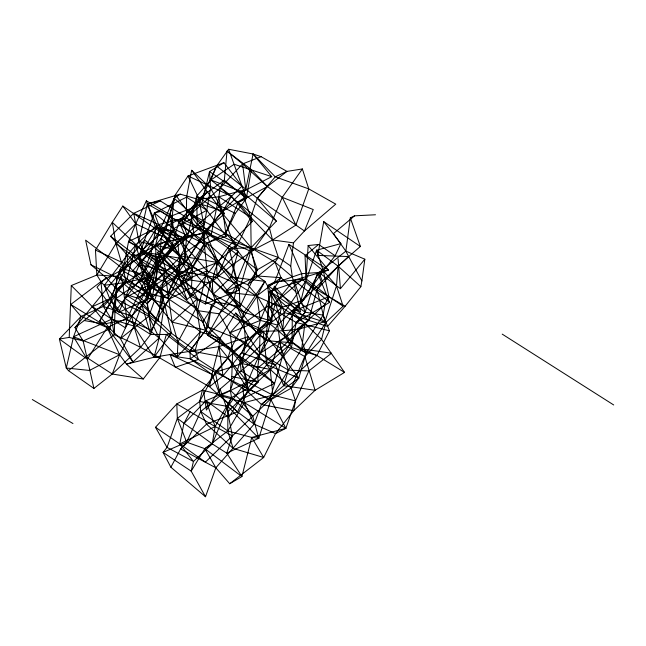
<?xml version="1.0" encoding="UTF-8"?>
<svg xmlns="http://www.w3.org/2000/svg" width="646" height="646" viewBox="0 0 646 646"><rect width="100%" height="100%" fill="white"/><g stroke="black" fill="none" stroke-linecap="round" stroke-linejoin="round"><path stroke-width="0.97" d="M350.318 217.896L360.379 246.457L348.678 256.567L317.816 255.412L323.727 221.643L340.87 243.615L316.564 250.22L323.347 270.9L328.943 296.708L325.043 304.266L323.097 315.135L329.444 330.809L316.96 355.494L283.651 385.662L261.412 404.493L254.136 424.139L215.829 467.793L205.509 496.742L170.883 467.22L163.067 452.402L186.646 442.171L204.839 448.679L215.829 467.793L229.718 483.733L241.903 476.554L226.77 453.169L232.407 435.897L228.7 417.292L240.223 399.729L257.988 382.141L257.576 368.277L259.49 355.139L260.112 328.475L281.406 307.504L303.709 299.905L318.962 272.564L345.86 251.141L350.318 217.896L354.573 215.829L375.496 214.771M170.883 467.22L180.589 449.01L206.51 424.18L237.502 411.898L247.523 391.468L247.45 381.988L242.072 363.633L219.923 338.407L208.165 326.989L196.465 307.536L159.126 287.632L147.764 275.777L123.338 269.002L85.619 240.15L90.941 264.755L106.041 277.602L116.627 289.125L114.931 311.832L114.302 334.685L68.452 370.642L66.28 368.018L59.392 339.029L81.105 316.395L103.352 306.438L126.123 282.367L135.725 245.31L156.38 225.745L177.876 242.5L179.184 258.061L191.474 278.297L164.141 296.086L150.607 334.458L140.513 347.54L112.259 374.026L93.92 388.448L68.452 370.642M93.92 388.448L87.363 359.273L59.392 339.029L69.203 337.414L71.294 285.556L96.868 275.026L116.789 276.294L146.085 290.668L172.102 322.136L177.965 341.976L177.27 356.786L190.239 358.813L215.288 372.298L269.899 399.656L270.932 399.688L291.193 388.165L298.799 378.015L306.051 353.394L325.786 322.507L343.107 306.212L336.493 285.847L338.1 266.144L348.678 256.567L345.86 251.141L333.449 233.642L354.573 215.829M205.509 496.742L191.184 471.144L193.437 461.478L212.251 443.899L231.51 397.613L230.339 390.354L231.785 376.465L232.665 351.674L230 332.803L219.172 313.803L197.595 310.597L166.329 281.882L158.028 268.284L138.478 257.625L110.571 236.258L133.762 213.285L160.345 200.914L186.492 217.484L202.804 233.012L204.265 244.511L192.492 267.137L191.474 287.615L197.482 298.783L196.465 307.536L200.381 331.761L195.197 350.455L198.395 359.459L247.523 391.468L261.412 404.493L293.704 410.719L315.07 390.289L344.536 372.403L321.571 339.376L292.331 311.582L269.188 291.257L306.051 278.878L328.943 296.708L343.107 306.212M215.829 467.793L180.589 449.01L186.646 442.171L200.72 411.51L220.27 395.675L247.45 381.988L265.732 340.426L267.654 321.886L268.284 305.768L244.035 323.355L230.953 348.654L227.893 357.932L202.424 390.136L176.818 403.887L155.492 427.289L167.039 447.403L193.437 461.478L179.79 443.939L155.492 427.289M329.444 330.809L296.199 322.483L269.729 307.205L267.719 285.548L274.752 281.834L293.833 280.267L325.043 304.266L304.944 323.258L279.282 341.815L270.206 369.439L242.63 386.219L244.382 402.595L227.804 430.955L204.839 448.679L191.184 471.144L163.067 452.402L167.039 447.403L177.343 418.374L199.638 401.481L215.288 372.298L227.893 357.932L267.654 321.886L269.188 291.257L275.406 302.934L285.209 337.107L291.427 347.467L316.96 355.494L344.536 372.403M126.511 294.665L139.358 264.763L161.153 238.479L166.119 228.902L175.405 194.704L197.329 224.695L232.851 241.362L250.696 247.636L275.043 262.179L281.002 277.675L271.651 292.525L300.56 311.897L292.355 276.795L290.74 266.023L293.462 242.839L304.436 230.985L313.262 209.554L282.262 197.329L267.396 186.532L251.326 169.543L227.037 151.156L224.323 180.226L220.197 187.946L218.816 196.78L221.416 212.243L232.851 241.362L238.116 251.415L257.011 275.971L264.86 281.357L271.651 292.525L272.039 321.433L260.112 328.475L241.224 320.384L223.492 306.575L182.43 281.188L158.028 268.284L179.572 239.892L202.804 233.012L224.428 213.745L207.196 191.765L186.492 217.484L158.609 224.558L138.478 257.625L119.09 272.992L152.222 297.241L161.896 309.628L182.43 281.188L189.407 267L204.257 243.695L226.165 236.323L206.793 210.273L186.565 197.175L154.37 212.946L144.583 240.021L120.116 269.22L110.959 301.206L118.961 312.228L126.511 294.665L138.373 298.428L165.562 270.949L186.209 261.687L204.879 231.51L222.894 211.113L246.207 196.723L241.975 186.177L223.928 162.687L188.018 175.995L175.405 194.704L169.066 216.854L161.153 238.479L160.386 252.4L158.028 268.284L152.222 297.241L147.159 303.781L151.317 330.154L126.769 319.552L109.772 298.727L104.377 285.274L127.254 255.057L138.874 241.612L147.304 203.926L180.21 194.139L198.887 199.541L207.196 191.765L191.652 170.269L186.565 197.175L186.492 217.484L179.007 221.925L170.819 248.678L151.277 277.005L144.001 282.439L126.769 319.552L125.461 327.869L120.422 338.601L132.955 361.978L126.479 364.166L119.623 354.727L107.204 327.587L81.105 316.395L70.737 304.484L100.954 281.632L123.338 269.002L128.538 241.604L135.725 223.839L146.359 200.825L172.078 215.934L173.467 230.824L177.876 242.5L157.786 262.478L148.16 298.258L131.679 316.112L107.204 327.587L87.363 359.273L83.124 340.967L74.952 327.554L133.367 256.462L169.632 239.747L174.178 198.241L180.21 194.139M71.294 285.556L92.378 306.672L110.006 328.806L120.422 338.601L148.822 316.314L159.126 287.632L167.5 277.199L184.191 262.228L169.632 239.747L159.271 231.236L122.829 206.074L112.315 222.329L115.868 243.599C141.821 263.867 171.981 277.828 197.482 298.783C220.561 307.165 239.593 323.719 263.051 331.293L298.799 378.015L269.899 399.656L232.407 435.897L215.126 426.57L176.818 403.887L177.343 418.374L212.251 443.899L226.77 453.169L258.796 438.238L252.748 416.21L231.51 397.613L202.424 390.136L199.638 401.481L200.72 411.51L227.804 430.955L251.73 437.431L285.855 428.322L244.382 402.595L220.27 395.675L211.969 374.422L190.239 358.813L219.923 338.407L235.709 313.044L248.201 336.647L260.023 353.33L285.209 337.107L301.69 348.816L331.511 353.225L308.869 370.925L295.48 400.883L285.855 428.322L275.535 433.587L254.136 424.139L237.502 411.898L220.27 395.675L215.288 372.298L242.072 363.633L265.732 340.426L275.406 302.934L293.833 280.267L306.051 278.878L308.15 245.553L318.599 244.454L335.129 255.751L323.347 270.9L300.366 302.982L282.617 330.792L263.051 331.293L257.06 333.255L232.665 351.674L207.568 335.177L202.86 321.894L182.43 281.188L207.059 270.884L237.736 284.192L256.955 296.417L281.406 307.504L277.618 325.1L259.49 355.139L220.1 389.094L206.429 410.048L203.684 391.468M302.368 168.961L282.262 197.329L269.366 227.812L253.329 250.26L250.777 251.229L237.284 245.44L225.656 233.335L238.083 202.456L267.396 186.532L286.937 171.4L261.113 156.679L253.095 153.99L228.619 149.258L216.62 166.03L201.358 198.968L181.502 218.34L159.53 229.629L155.662 244.616L133.052 270.432L145.665 292.824L168.089 298.307L178.845 277.279L180.444 255.881L193.857 234.199L191.006 214.02L201.382 196.723L224.323 180.226L246.328 198.427L235.346 213.366L225.656 233.335L207.301 243.082L185.733 279.452L190.231 295.779L205.339 303.983L239.327 289.981L250.777 251.229L272.539 239.981L295.9 225.074L308.748 188.907L302.368 168.961L286.937 171.4L275.236 176.81L257.269 198.201L250.729 217.298L237.284 245.44L216.458 262.333L190.231 295.779L176.77 273.476L157.293 252.408L193.857 234.199L207.301 243.082L232.116 265.005L239.327 289.981L239.932 306.785L217.153 277.61L216.458 262.333L207.301 243.082M269.899 399.656L282.399 356.665L280.978 348.525L257.06 333.255L260.354 320.368L274.429 286.243L284.377 312.511L282.617 330.792L292.073 342.525L306.051 353.394L291.193 388.165L295.48 400.883L293.704 410.719L275.535 433.587L263.673 457.473L229.718 483.733M184.191 262.228L186.532 238.487L179.007 221.925L147.304 203.926L160.345 200.914M291.193 388.165L270.206 369.439L266.79 364.764L263.051 331.293L241.249 359.031L230.339 390.354L240.223 399.729L274.445 383.441L241.249 359.031L230.953 348.654L207.568 335.177L223.492 306.575L213.261 294.124L231.131 277.077L238.116 251.415L204.879 231.51L169.066 216.854L161.29 211.307L154.37 212.946L173.516 228.716L204.257 243.695L231.131 277.077L237.736 284.192L234.118 298.848L236.856 305.978L257.06 333.255L284.377 312.511L327.554 326.432L345.158 306.212L360.848 286.671L361.881 280.905L348.678 256.567L322.314 281.034L277.618 325.1L260.354 320.368L234.118 298.848L206.3 274.389L192.492 267.137L166.329 281.882L151.277 277.005L138.478 257.625L144.583 240.021L160.386 252.4L189.407 267L161.831 288.286L148.096 285.435L124.702 298.153L158.286 321.224L161.831 288.286L165.562 270.949L140.828 251.399L166.119 228.902L182.495 237.51L218.065 262.292L236.912 280.501L247.709 284.668L257.092 295.698L272.039 321.433L244.14 312.252L213.261 294.124L189.407 267L186.209 261.687L161.153 238.479M118.961 312.228L152.222 297.241L148.096 285.435L139.358 264.763L140.828 251.399M135.725 223.839L115.868 243.599L123.338 269.002L126.123 282.367L116.627 289.125L111.532 319.237L114.302 334.685C147.587 349.26 177.925 369.076 209.554 386.744L222.983 375.867L241.83 352.918L248.201 336.647L219.002 346.587L195.197 350.455L171.424 333.279L166.361 334.434L159.877 357.472L143.275 379.008L112.259 374.026L119.623 354.727L133.908 326.028L141.87 304.855L155.428 282.14L157.786 262.478L157.422 258.57L173.467 230.824L155.815 228.329L128.538 241.604L157.422 258.57L169.632 239.747L135.725 223.839L122.829 206.074M361.881 280.905L364.837 259.207L345.86 251.141M190.239 358.813L190.037 350.73L208.165 326.989L211.573 304.767L215.691 301.908L236.856 305.978L244.035 323.355L245.617 342.283L242.072 363.633L270.206 369.439L272.903 395.126L261.412 404.493M159.126 287.632L164.496 303.693L159.174 338.003L154.023 357.254L126.479 364.166L143.275 379.008M251.326 169.543L246.328 198.427L238.083 202.456L250.729 217.298L272.539 239.981L278.394 257.488L290.74 266.023M202.804 233.012L210.596 188.18L209.53 171.545L223.928 162.687M308.15 245.553L328.475 270.141L317.533 272.58L305.227 312.228L296.199 322.483L291.427 347.467L275.479 364.966L247.523 391.468M90.941 264.755L126.123 282.367L148.16 298.258L164.496 303.693L200.381 331.761L219.923 338.407L219.002 346.587L211.969 374.422L209.554 386.744L237.502 411.898M232.407 435.897L205.396 462.132L179.79 443.939L183.868 423.631L190.085 411.744M158.286 321.224L138.373 298.428L145.665 292.824L156.122 263.77L155.662 244.616L187.639 236.557L196.546 196.303L210.927 179.976L216.62 166.03L257.269 198.201L304.436 230.985L335.759 204.136L308.748 188.907L275.236 176.81L253.095 153.99L245.755 189.577L242.153 191.959L221.416 212.243L205.896 232.721L179.322 271.118L168.081 293.236L168.089 298.307M197.595 310.597L207.059 270.884L204.257 243.695L204.879 231.51L197.329 224.695L196.546 196.303L201.358 198.968L218.816 196.78L245.755 189.577L242.597 163.922L227.037 151.156M230.953 348.654L205.751 330.203L202.86 321.894L215.691 301.908L191.474 287.615L162.574 258.053L145.092 253.208L112.315 222.329L95.463 250.075L96.868 275.026L100.954 281.632L115.82 298.743L148.822 316.314L177.965 341.976L190.037 350.73L205.751 330.203L211.573 304.767M159.877 357.472L154.023 357.254L133.908 326.028L111.532 319.237L73.531 336.768L66.28 368.018L89.487 370.441L119.623 354.727L73.531 336.768L81.105 316.395M205.339 303.983L210.418 282.9L232.116 265.005L253.329 250.26L225.656 233.335L191.006 214.02L220.197 187.946L242.597 163.922L261.113 156.679M120.116 269.22L148.096 285.435L160.386 252.4L173.516 228.716L206.793 210.273L201.617 204.378L209.53 171.545L246.207 196.723M360.848 286.671L338.1 266.144L316.564 250.22L305.897 280.913L300.366 302.982L325.786 322.507L321.571 339.376L304.831 356.568L315.07 390.289L283.651 385.662L275.479 364.966L260.023 353.33L288.382 370.134L308.869 370.925M251.73 437.431L263.673 457.473L233.141 448.397L227.804 430.955L227.852 406.455L242.63 386.219L270.932 399.688L258.796 438.238L251.73 437.431L241.903 476.554L204.839 448.679L212.251 443.899L215.126 426.57L231.51 397.613L247.442 388.674L266.79 364.764L292.073 342.525L292.331 311.582L300.366 302.982M283.651 385.662L288.382 370.134L323.097 315.135L305.227 312.228L267.719 285.548L301.666 273.686L317.533 272.58L329.565 302.393L296.199 322.483M268.284 305.768L282.617 330.792L298.105 329.282L324.954 321.668L336.493 285.847L323.347 270.9L305.049 255.711L318.599 244.454M146.359 200.825L155.815 228.329L156.38 225.745L151.027 253.361L141.393 277.384L114.931 311.832L150.607 334.458L166.361 334.434L198.395 359.459L175.284 367.316L170.019 354.541L154.023 357.254L171.424 333.279L164.496 303.693M259.49 355.139L230 332.803L241.224 320.384L244.14 312.252L264.86 281.357L231.131 277.077M274.752 281.834L288.94 244.382L328.475 270.141L293.833 280.267L305.227 312.228L285.209 337.107M228.619 149.258L241.975 186.177L231.534 196.206L182.495 237.51L186.209 261.687L212.324 279.783L225.018 292.016L236.912 280.501L250.696 247.636L278.394 257.488L275.043 262.179L247.709 284.668L257.439 269.753L278.394 257.488M239.932 306.785L257.439 269.753L250.777 251.229M335.129 255.751L340.87 243.615M241.224 320.384L256.955 296.417L264.86 281.357M74.952 327.554L84.222 320.545L109.772 298.727L127.642 265.038L145.092 253.208L159.271 231.236L174.178 198.241L203.878 224.655L162.574 258.053L144.001 282.439L146.085 290.668L148.822 316.314L159.174 338.003L177.27 356.786L200.381 331.761M177.965 341.976L196.465 307.536M155.428 282.14L179.184 258.061L151.027 253.361L152.496 257.673L141.393 277.384L164.141 296.086L155.428 282.14L143.783 270.722L135.725 245.31L128.538 241.604M157.422 258.57L147.764 275.777L115.82 298.743L110.006 328.806L83.124 340.967L69.203 337.414M151.317 330.154L168.679 299.373L191.474 287.615M119.09 272.992L122.78 282.891L126.769 319.552L103.974 323.985L99.71 321.014L110.959 301.206M282.399 356.665L298.105 329.282L308.562 320.432L317.041 289.828L322.314 281.034L318.962 272.564L340.426 288.681L364.837 259.207M226.165 236.323L222.894 211.113L231.534 196.206L210.927 179.976L234.151 164.254L271.748 176.657L242.153 191.959L210.927 179.976M96.868 275.026L115.868 243.599M99.71 321.014L122.78 282.891L151.277 277.005L127.254 255.057L110.571 236.258M223.492 306.575L237.736 284.192M284.377 312.511L305.897 280.913L317.041 289.828L345.158 306.212M260.112 328.475L239.69 355.058L241.071 370.933L257.988 382.141L227.965 411.655L228.7 417.292L206.066 400.657L183.868 423.631M338.1 266.144L317.041 289.828L324.954 321.668M238.116 251.415L212.324 279.783L186.912 299.405L165.562 270.949L139.358 264.763M106.041 277.602L96.997 287.228L114.931 311.832M242.597 163.922L267.396 186.532L257.269 198.201L276.351 221.134L251.149 247.644L229.233 248.71L205.896 232.721L182.495 237.51L156.122 263.77L178.845 277.279L186.912 299.405M276.351 221.134L242.153 191.959L252.255 221.538C233.141 240.845 207.705 264.109 213.261 294.124M190.037 350.73L227.893 357.932L247.442 388.674L241.249 359.031L232.665 351.674L257.576 368.277L280.978 348.525L308.562 320.432L294.633 308.513L274.429 286.243M219.172 313.803L234.118 298.848M207.568 335.177L236.856 305.978M294.633 308.513L303.709 299.905M205.751 330.203L172.102 322.136L197.482 298.783M269.729 307.205L302.368 279.46L301.666 273.686L288.94 244.382M295.884 291.911L281.002 277.675L257.092 295.698L225.018 292.016L244.14 312.252M143.783 270.722L116.627 289.125L141.87 304.855L171.424 333.279M225.018 292.016L257.011 275.971L281.002 277.675M179.79 443.939L215.126 426.57L206.066 400.657L230.339 390.354M109.772 298.727L92.378 306.672L125.461 327.869L146.085 290.668L167.5 277.199L162.574 258.053L170.819 248.678L158.609 224.558L154.37 212.946M230 332.803L260.354 320.368L256.955 296.417M328.943 296.708L292.331 311.582L325.786 322.507M222.894 211.113L201.617 204.378L169.066 216.854L173.516 228.716L179.572 239.892L192.492 267.137L170.819 248.678L138.874 241.612L133.762 213.285L158.609 224.558L179.572 239.892L207.059 270.884M178.845 277.279L218.065 262.292L205.896 232.721L237.284 245.44L229.233 248.71L217.153 277.61L179.322 271.118L155.662 244.616M211.969 374.422L170.019 354.541L195.197 350.455M104.377 285.274L122.78 282.891L147.159 303.781L166.329 281.882L172.102 322.136M293.462 242.839L272.539 239.981L269.366 227.812L220.197 187.946M210.418 282.9L185.733 279.452L157.293 252.408M84.222 320.545L103.974 323.985M199.638 401.481L227.852 406.455L258.796 438.238M231.785 376.465L257.988 382.141M295.48 400.883L272.903 395.126L247.45 381.988L219.002 346.587L222.983 375.867M186.532 238.487L159.271 231.236L147.304 203.926M170.019 354.541L177.27 356.786M100.954 281.632L103.352 306.438L131.679 316.112L159.174 338.003L132.955 361.978L107.204 327.587L110.006 328.806L70.737 304.484M241.83 352.918L275.479 364.966M208.165 326.989L245.617 342.283L266.79 364.764L298.799 378.015M316.96 355.494L301.69 348.816L304.944 323.258L275.406 302.934M95.463 250.075L127.642 265.038L144.001 282.439L202.86 321.894M235.346 213.366L201.382 196.723L181.009 225.664L193.857 234.199M152.496 257.673L191.474 278.297M304.831 356.568L279.282 341.815L265.732 340.426L235.709 313.044M32.3 399.527L72.958 423.534M502.208 334.127L613.7 404.961M196.546 196.303L221.416 212.243L251.149 247.644L250.729 217.298L218.816 196.78L211.242 234.587L180.444 255.881L176.77 273.476L168.081 293.236L133.052 270.432M112.259 374.026L85.692 356.818L73.531 336.768M323.727 221.643L360.379 246.457M257.439 269.753L229.233 248.71L236.912 280.501M135.725 245.31L157.786 262.478M302.368 279.46L329.565 302.393M275.043 262.179L292.355 276.795M267.654 321.886L292.073 342.525L279.282 341.815L288.382 370.134L272.903 395.126L244.382 402.595L254.136 424.139M204.265 244.511L179.007 221.925L198.887 199.541L203.878 224.655M257.576 368.277L274.445 383.441M233.141 448.397L206.51 424.18L200.72 411.51M191.652 170.269L210.596 188.18L224.428 213.745M191.006 214.02L211.242 234.587L181.502 218.34L187.639 236.557M239.327 289.981L216.458 262.333L180.444 255.881L159.53 229.629M253.095 153.99L271.748 176.657M252.255 221.538L231.534 196.206L188.018 175.995L201.617 204.378M240.223 399.729L252.748 416.21M271.651 292.525L281.406 307.504M103.352 306.438L111.532 319.237M138.874 241.612L145.092 253.208L133.367 256.462L147.764 275.777L148.16 298.258L141.87 304.855L150.607 334.458M270.932 399.688L285.855 428.322M282.262 197.329L295.9 225.074M177.343 418.374L186.646 442.171M220.1 389.094L227.965 411.655M206.3 274.389L215.691 301.908M298.105 329.282L306.051 353.394M140.513 347.54L133.908 326.028L131.679 316.112L115.82 298.743L116.789 276.294L127.642 265.038L127.254 255.057M316.564 250.22L317.816 255.412M250.696 247.636L257.011 275.971M277.618 325.1L280.978 348.525M338.068 258.828L340.426 288.681M305.049 255.711L306.051 278.878M161.831 288.286L161.896 309.628"/></g></svg>
